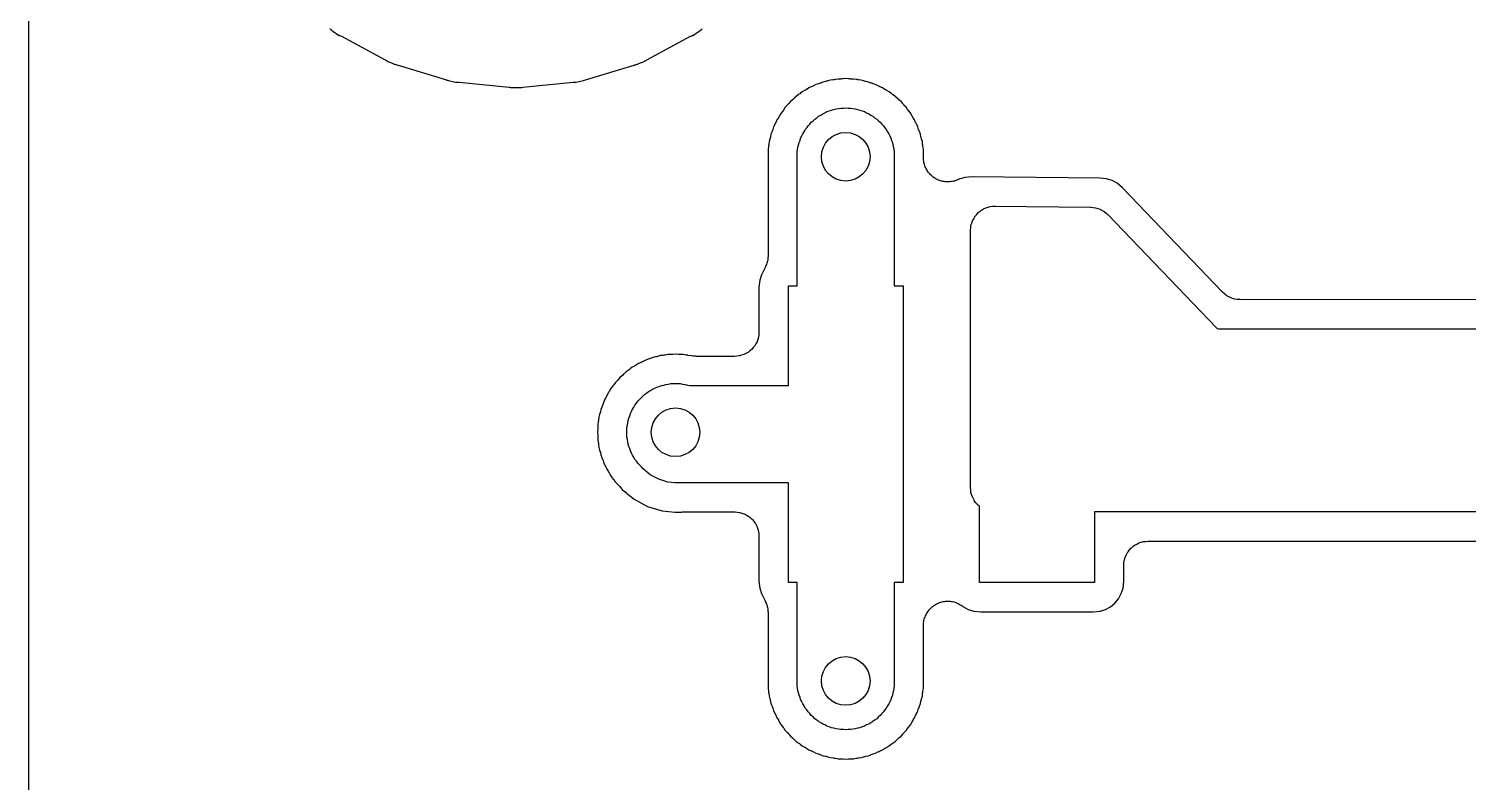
# Model space of a CAD drawing. Extents: x 98.9 to 141.5, y -118.8 to -76.2.
# Drawn here: x 98.89 to 106.42, y -84.09 to -80.15 of the extents above; entities that cross this region are included whole.
import ezdxf

# ---------------------------------------------------------------- set-up
doc = ezdxf.new("R2010")
doc.units = 0
doc.layers.add('BLACK', color=7, linetype='CONTINUOUS')

msp = doc.modelspace()

# ---------------------------------------------------------------- linework, layer by layer
at = {"layer": 'BLACK', "linetype": 'CONTINUOUS'}
for p, q in [((98.8931, -93.7704), (98.8931, -79.0857)), ((100.468, -80.1505), (100.469, -80.1516)), ((100.469, -80.1516), (100.473, -80.1555)), ((100.473, -80.1555), (100.477, -80.1589)), ((100.477, -80.1589), (100.48, -80.1615)), ((102.402, -80.1615), (102.405, -80.1589)), ((102.405, -80.1589), (102.406, -80.1576)), ((102.406, -80.1576), (102.41, -80.1543)), ((102.41, -80.1543), (102.414, -80.1505)), ((100.48, -80.1615), (100.483, -80.1636)), ((100.483, -80.1636), (100.483, -80.1636)), ((100.483, -80.1636), (100.513, -80.1836)), ((100.513, -80.1836), (100.516, -80.1851)), ((100.516, -80.1851), (100.518, -80.1858)), ((100.518, -80.1858), (100.523, -80.1884)), ((100.523, -80.1884), (100.528, -80.1904)), ((100.528, -80.1904), (100.757, -80.3129)), ((102.125, -80.3129), (102.354, -80.1904)), ((102.354, -80.1904), (102.356, -80.1896)), ((102.356, -80.1896), (102.361, -80.1876)), ((102.361, -80.1876), (102.366, -80.1851)), ((102.366, -80.1851), (102.369, -80.1836)), ((102.369, -80.1836), (102.388, -80.171)), ((102.388, -80.171), (102.402, -80.1615)), ((102.388, -80.171), (102.388, -80.171)), ((100.757, -80.3129), (100.759, -80.3138)), ((100.759, -80.3138), (100.763, -80.3169)), ((100.763, -80.3169), (100.768, -80.3194)), ((100.768, -80.3194), (100.771, -80.3214)), ((100.771, -80.3214), (100.774, -80.3229)), ((100.774, -80.3229), (100.776, -80.3236)), ((100.776, -80.3236), (100.776, -80.3236)), ((100.776, -80.3236), (100.79, -80.3293)), ((100.79, -80.3293), (100.79, -80.3293)), ((100.79, -80.3293), (100.79, -80.3294)), ((100.79, -80.3294), (100.804, -80.3352)), ((100.804, -80.3352), (100.804, -80.3352)), ((100.804, -80.3352), (100.808, -80.3367)), ((100.808, -80.3367), (100.811, -80.3374)), ((100.811, -80.3374), (100.813, -80.3378)), ((100.813, -80.3378), (100.818, -80.3394)), ((100.818, -80.3394), (100.824, -80.3405)), ((100.824, -80.3405), (101.073, -80.4161)), ((101.809, -80.4161), (102.058, -80.3405)), ((102.058, -80.3405), (102.06, -80.34)), ((102.06, -80.34), (102.065, -80.339)), ((102.065, -80.339), (102.07, -80.3374)), ((102.07, -80.3374), (102.074, -80.3367)), ((102.074, -80.3367), (102.078, -80.3352)), ((102.078, -80.3352), (102.079, -80.3346)), ((102.079, -80.3346), (102.092, -80.3292)), ((102.079, -80.3346), (102.079, -80.3346)), ((102.092, -80.3292), (102.107, -80.323)), ((102.092, -80.3292), (102.092, -80.3292)), ((102.092, -80.3292), (102.092, -80.3292)), ((102.107, -80.3229), (102.111, -80.3214)), ((102.107, -80.323), (102.107, -80.3229)), ((102.111, -80.3214), (102.114, -80.3194)), ((102.114, -80.3194), (102.115, -80.3184)), ((102.115, -80.3184), (102.12, -80.3159)), ((102.12, -80.3159), (102.125, -80.3129)), ((101.073, -80.4161), (101.074, -80.4167)), ((101.074, -80.4167), (101.079, -80.4188)), ((101.079, -80.4188), (101.084, -80.4203)), ((101.084, -80.4203), (101.088, -80.4218)), ((101.088, -80.4218), (101.109, -80.4259)), ((101.109, -80.4259), (101.109, -80.426)), ((101.109, -80.426), (101.127, -80.4296)), ((101.127, -80.4296), (101.131, -80.4296)), ((101.131, -80.4296), (101.132, -80.4296)), ((101.132, -80.4296), (101.138, -80.4302)), ((101.138, -80.4302), (101.143, -80.4302)), ((101.143, -80.4302), (101.405, -80.4561)), ((101.405, -80.4561), (101.407, -80.4563)), ((101.407, -80.4563), (101.412, -80.4574)), ((101.412, -80.4574), (101.417, -80.4579)), ((101.417, -80.4579), (101.421, -80.4586)), ((101.421, -80.4586), (101.441, -80.4586)), ((101.441, -80.4586), (101.441, -80.4586)), ((101.441, -80.4586), (101.441, -80.4586)), ((101.441, -80.4586), (101.461, -80.4586)), ((101.461, -80.4586), (101.465, -80.4579)), ((101.465, -80.4579), (101.466, -80.4575)), ((101.466, -80.4575), (101.472, -80.4571)), ((101.472, -80.4571), (101.477, -80.4561)), ((101.477, -80.4561), (101.739, -80.4302)), ((101.739, -80.4302), (101.741, -80.43)), ((101.741, -80.43), (101.746, -80.4301)), ((101.746, -80.4301), (101.751, -80.4296)), ((101.751, -80.4296), (101.755, -80.4296)), ((101.755, -80.4296), (101.771, -80.4264)), ((101.771, -80.4264), (101.794, -80.4218)), ((101.771, -80.4264), (101.771, -80.4264)), ((101.794, -80.4218), (101.798, -80.4203)), ((101.798, -80.4203), (101.799, -80.4197)), ((101.799, -80.4197), (101.804, -80.4182)), ((101.804, -80.4182), (101.809, -80.4161)), ((102.972, -80.4599), (102.961, -80.4675)), ((102.985, -80.4546), (102.972, -80.4599)), ((102.99, -80.452), (102.985, -80.4546)), ((102.995, -80.4501), (102.99, -80.452)), ((102.997, -80.4492), (102.995, -80.4501)), ((103.009, -80.4427), (102.997, -80.4492)), ((103.022, -80.4387), (103.009, -80.4427)), ((103.027, -80.4367), (103.022, -80.4387)), ((103.032, -80.4352), (103.027, -80.4367)), ((103.034, -80.4345), (103.032, -80.4352)), ((103.046, -80.4292), (103.034, -80.4345)), ((103.06, -80.4265), (103.046, -80.4292)), ((103.065, -80.425), (103.06, -80.4265)), ((103.07, -80.424), (103.065, -80.425)), ((103.072, -80.4235), (103.07, -80.424)), ((103.085, -80.4195), (103.072, -80.4235)), ((103.099, -80.4181), (103.085, -80.4195)), ((103.104, -80.4171), (103.099, -80.4181)), ((103.11, -80.4166), (103.104, -80.4171)), ((103.111, -80.4163), (103.11, -80.4166)), ((103.125, -80.4136), (103.111, -80.4163)), ((103.139, -80.4136), (103.125, -80.4136)), ((103.144, -80.4131), (103.139, -80.4136)), ((103.149, -80.4132), (103.144, -80.4131)), ((103.151, -80.413), (103.149, -80.4132)), ((103.165, -80.4116), (103.151, -80.413)), ((103.179, -80.413), (103.165, -80.4116)), ((103.184, -80.413), (103.179, -80.413)), ((103.189, -80.4136), (103.184, -80.413)), ((103.191, -80.4136), (103.189, -80.4136)), ((103.205, -80.4136), (103.191, -80.4136)), ((103.219, -80.4163), (103.205, -80.4136)), ((103.224, -80.4168), (103.219, -80.4163)), ((103.229, -80.4179), (103.224, -80.4168)), ((103.231, -80.4181), (103.229, -80.4179)), ((103.245, -80.4195), (103.231, -80.4181)), ((103.258, -80.4235), (103.245, -80.4195)), ((103.263, -80.4245), (103.258, -80.4235)), ((103.268, -80.4262), (103.263, -80.4245)), ((103.27, -80.4265), (103.268, -80.4262)), ((103.284, -80.4292), (103.27, -80.4265)), ((103.296, -80.4345), (103.284, -80.4292)), ((103.301, -80.4361), (103.296, -80.4345)), ((103.306, -80.4382), (103.301, -80.4361)), ((103.308, -80.4387), (103.306, -80.4382)), ((103.321, -80.4427), (103.308, -80.4387)), ((103.333, -80.4492), (103.321, -80.4427)), ((103.338, -80.4513), (103.333, -80.4492)), ((103.343, -80.4539), (103.338, -80.4513)), ((103.345, -80.4546), (103.343, -80.4539)), ((103.358, -80.4599), (103.345, -80.4546)), ((103.369, -80.4675), (103.358, -80.4599)), ((102.876, -80.5312), (102.867, -80.5419)), ((102.887, -80.5225), (102.876, -80.5312)), ((102.891, -80.5187), (102.887, -80.5225)), ((102.895, -80.5154), (102.891, -80.5187)), ((102.896, -80.5141), (102.895, -80.5154)), ((102.906, -80.5043), (102.896, -80.5141)), ((102.917, -80.4966), (102.906, -80.5043)), ((102.922, -80.4932), (102.917, -80.4966)), ((102.926, -80.4903), (102.922, -80.4932)), ((102.927, -80.4892), (102.926, -80.4903)), ((102.938, -80.4805), (102.927, -80.4892)), ((102.95, -80.4739), (102.938, -80.4805)), ((102.955, -80.471), (102.95, -80.4739)), ((102.96, -80.4685), (102.955, -80.471)), ((102.961, -80.4675), (102.96, -80.4685)), ((103.374, -80.4701), (103.369, -80.4675)), ((103.378, -80.4731), (103.374, -80.4701)), ((103.38, -80.4739), (103.378, -80.4731)), ((103.392, -80.4805), (103.38, -80.4739)), ((103.403, -80.4892), (103.392, -80.4805)), ((103.407, -80.4922), (103.403, -80.4892)), ((103.411, -80.4956), (103.407, -80.4922)), ((103.413, -80.4966), (103.411, -80.4956)), ((103.424, -80.5043), (103.413, -80.4966)), ((103.434, -80.5141), (103.424, -80.5043)), ((103.438, -80.5175), (103.434, -80.5141)), ((103.442, -80.5213), (103.438, -80.5175)), ((103.443, -80.5225), (103.442, -80.5213)), ((103.454, -80.5312), (103.443, -80.5225)), ((103.463, -80.5419), (103.454, -80.5312)), ((102.815, -80.6113), (102.813, -80.616)), ((102.818, -80.6069), (102.815, -80.6113)), ((102.819, -80.6053), (102.818, -80.6069)), ((102.825, -80.5931), (102.819, -80.6053)), ((102.834, -80.5825), (102.825, -80.5931)), ((102.837, -80.578), (102.834, -80.5825)), ((102.841, -80.5739), (102.837, -80.578)), ((102.842, -80.5724), (102.841, -80.5739)), ((102.849, -80.5609), (102.842, -80.5724)), ((102.859, -80.5511), (102.849, -80.5609)), ((102.863, -80.547), (102.859, -80.5511)), ((102.866, -80.5433), (102.863, -80.547)), ((102.867, -80.5419), (102.866, -80.5433)), ((103.014, -80.6157), (103.023, -80.6078)), ((103.023, -80.6078), (103.034, -80.6019)), ((103.034, -80.6019), (103.045, -80.5949)), ((103.045, -80.5949), (103.056, -80.5901)), ((103.056, -80.5901), (103.067, -80.5842)), ((103.067, -80.5842), (103.079, -80.5806)), ((103.079, -80.5806), (103.091, -80.5758)), ((103.091, -80.5758), (103.103, -80.5733)), ((103.103, -80.5733), (103.115, -80.5697)), ((103.115, -80.5697), (103.128, -80.5684)), ((103.128, -80.5684), (103.14, -80.566)), ((103.14, -80.566), (103.153, -80.566)), ((103.153, -80.566), (103.165, -80.5648)), ((103.165, -80.5648), (103.177, -80.566)), ((103.177, -80.566), (103.19, -80.566)), ((103.19, -80.566), (103.202, -80.5684)), ((103.202, -80.5684), (103.215, -80.5697)), ((103.215, -80.5697), (103.227, -80.5733)), ((103.227, -80.5733), (103.239, -80.5758)), ((103.239, -80.5758), (103.251, -80.5806)), ((103.251, -80.5806), (103.263, -80.5842)), ((103.263, -80.5842), (103.274, -80.5901)), ((103.274, -80.5901), (103.285, -80.5949)), ((103.285, -80.5949), (103.296, -80.6019)), ((103.296, -80.6019), (103.307, -80.6078)), ((103.307, -80.6078), (103.316, -80.6157)), ((103.466, -80.5457), (103.463, -80.5419)), ((103.47, -80.5499), (103.466, -80.5457)), ((103.471, -80.5512), (103.47, -80.5499)), ((103.481, -80.5609), (103.471, -80.5512)), ((103.488, -80.5724), (103.481, -80.5609)), ((103.492, -80.5766), (103.488, -80.5724)), ((103.495, -80.5811), (103.492, -80.5766)), ((103.496, -80.5824), (103.495, -80.5811)), ((103.505, -80.5931), (103.496, -80.5824)), ((103.511, -80.6053), (103.505, -80.5931)), ((103.514, -80.6098), (103.511, -80.6053)), ((103.516, -80.6145), (103.514, -80.6098)), ((102.781, -80.6835), (102.78, -80.6887)), ((102.783, -80.6786), (102.781, -80.6835)), ((102.784, -80.6769), (102.783, -80.6786)), ((102.788, -80.6637), (102.784, -80.6769)), ((102.794, -80.6516), (102.788, -80.6637)), ((102.796, -80.6466), (102.794, -80.6516)), ((102.799, -80.6419), (102.796, -80.6466)), ((102.8, -80.6403), (102.799, -80.6419)), ((102.805, -80.6275), (102.8, -80.6403)), ((102.813, -80.616), (102.805, -80.6275)), ((102.947, -80.6892), (102.953, -80.6782)), ((102.953, -80.6782), (102.961, -80.6685)), ((102.961, -80.6685), (102.968, -80.6581)), ((102.968, -80.6581), (102.977, -80.6492)), ((102.977, -80.6492), (102.985, -80.6395)), ((102.985, -80.6395), (102.994, -80.6316)), ((102.994, -80.6316), (103.003, -80.6227)), ((103.003, -80.6227), (103.014, -80.6157)), ((103.316, -80.6157), (103.327, -80.6227)), ((103.327, -80.6227), (103.336, -80.6316)), ((103.336, -80.6316), (103.345, -80.6395)), ((103.345, -80.6395), (103.353, -80.6492)), ((103.353, -80.6492), (103.362, -80.6581)), ((103.362, -80.6581), (103.369, -80.6685)), ((103.369, -80.6685), (103.377, -80.6782)), ((103.377, -80.6782), (103.383, -80.6892)), ((103.517, -80.616), (103.516, -80.6145)), ((103.525, -80.6275), (103.517, -80.616)), ((103.53, -80.6403), (103.525, -80.6275)), ((103.533, -80.645), (103.53, -80.6403)), ((103.535, -80.65), (103.533, -80.645)), ((103.536, -80.6515), (103.535, -80.65)), ((103.542, -80.6637), (103.536, -80.6515)), ((103.546, -80.6769), (103.542, -80.6637)), ((103.548, -80.6819), (103.546, -80.6769)), ((103.55, -80.687), (103.548, -80.6819)), ((103.55, -80.6887), (103.55, -80.687)), ((102.762, -80.7611), (102.761, -80.7664)), ((102.763, -80.7558), (102.762, -80.7611)), ((102.764, -80.7403), (102.763, -80.7541)), ((102.763, -80.7541), (102.763, -80.7558)), ((102.768, -80.7271), (102.764, -80.7403)), ((102.77, -80.7219), (102.768, -80.7271)), ((102.771, -80.7168), (102.77, -80.7219)), ((102.772, -80.715), (102.771, -80.7168)), ((102.774, -80.7015), (102.772, -80.715)), ((102.78, -80.6887), (102.774, -80.7015)), ((102.915, -80.7702), (102.918, -80.7582)), ((102.918, -80.7582), (102.921, -80.7459)), ((102.921, -80.7459), (102.926, -80.7343)), ((102.926, -80.7343), (102.929, -80.7223)), ((102.929, -80.7223), (102.935, -80.7113)), ((102.935, -80.7113), (102.94, -80.6997)), ((102.94, -80.6997), (102.947, -80.6892)), ((103.383, -80.6892), (103.39, -80.6997)), ((103.39, -80.6997), (103.395, -80.7113)), ((103.395, -80.7113), (103.401, -80.7223)), ((103.401, -80.7223), (103.404, -80.7343)), ((103.404, -80.7343), (103.409, -80.7459)), ((103.409, -80.7459), (103.412, -80.7582)), ((103.412, -80.7582), (103.415, -80.7702)), ((103.556, -80.7015), (103.55, -80.6887)), ((103.558, -80.715), (103.556, -80.7015)), ((103.56, -80.7201), (103.558, -80.715)), ((103.561, -80.7254), (103.56, -80.7201)), ((103.562, -80.7271), (103.561, -80.7254)), ((103.566, -80.7403), (103.562, -80.7271)), ((103.567, -80.7541), (103.566, -80.7403)), ((103.568, -80.7593), (103.567, -80.7541)), ((103.568, -80.7647), (103.568, -80.7593)), ((102.761, -80.7664), (102.759, -80.78)), ((102.759, -80.78), (102.759, -80.8725)), ((102.911, -80.795), (102.913, -80.7827)), ((102.911, -80.845), (102.911, -80.795)), ((102.913, -80.7827), (102.915, -80.7702)), ((103.415, -80.7702), (103.417, -80.7827)), ((103.417, -80.7827), (103.419, -80.795)), ((103.419, -80.795), (103.419, -81.495)), ((103.569, -80.7664), (103.568, -80.7647)), ((103.571, -80.78), (103.569, -80.7664)), ((103.571, -80.8247), (103.571, -80.78)), ((103.572, -80.8306), (103.571, -80.8247)), ((103.572, -80.8365), (103.572, -80.8306)), ((103.573, -80.8429), (103.572, -80.8365)), ((102.759, -80.8725), (102.759, -80.8725)), ((102.759, -80.8725), (102.759, -81.339)), ((102.911, -81.495), (102.911, -80.845)), ((102.911, -80.845), (102.911, -80.845)), ((103.574, -80.8494), (103.573, -80.8429)), ((103.576, -80.855), (103.574, -80.8494)), ((103.577, -80.8608), (103.576, -80.855)), ((103.579, -80.8669), (103.577, -80.8608)), ((103.581, -80.8731), (103.579, -80.8669)), ((103.584, -80.8783), (103.581, -80.8731)), ((103.586, -80.8838), (103.584, -80.8783)), ((103.59, -80.8893), (103.586, -80.8838)), ((103.593, -80.895), (103.59, -80.8893)), ((103.596, -80.8996), (103.593, -80.895)), ((103.6, -80.9045), (103.596, -80.8996)), ((103.604, -80.9092), (103.6, -80.9045)), ((103.608, -80.9142), (103.604, -80.9092)), ((103.613, -80.918), (103.608, -80.9142)), ((103.617, -80.9222), (103.613, -80.918)), ((103.622, -80.9259), (103.617, -80.9222)), ((103.627, -80.93), (103.622, -80.9259)), ((103.633, -80.9328), (103.627, -80.93)), ((103.637, -80.9361), (103.633, -80.9328)), ((103.643, -80.9387), (103.637, -80.9361)), ((103.649, -80.9418), (103.643, -80.9387)), ((103.655, -80.9435), (103.649, -80.9418)), ((103.66, -80.9459), (103.655, -80.9435)), ((103.667, -80.9472), (103.66, -80.9459)), ((103.673, -80.9491), (103.667, -80.9472)), ((103.679, -80.9497), (103.673, -80.9491)), ((103.685, -80.951), (103.679, -80.9497)), ((103.691, -80.951), (103.685, -80.951)), ((103.698, -80.9517), (103.691, -80.951)), ((103.703, -80.9512), (103.698, -80.9517)), ((103.709, -80.9513), (103.703, -80.9512)), ((103.716, -80.9501), (103.709, -80.9513)), ((103.722, -80.9495), (103.716, -80.9501)), ((103.728, -80.9478), (103.722, -80.9495)), ((103.734, -80.9467), (103.728, -80.9478)), ((103.74, -80.9443), (103.734, -80.9467)), ((103.746, -80.9425), (103.74, -80.9443)), ((103.751, -80.9397), (103.746, -80.9425)), ((103.757, -80.9376), (103.751, -80.9397)), ((103.758, -80.9367), (103.757, -80.9376)), ((103.759, -80.9362), (103.758, -80.9367)), ((103.787, -80.9276), (103.759, -80.9362)), ((103.826, -80.9241), (103.787, -80.9276)), ((104.494, -80.9316), (103.826, -80.9241)), ((104.529, -80.9355), (104.494, -80.9316)), ((104.558, -80.9444), (104.529, -80.9355)), ((104.584, -80.9586), (104.558, -80.9444)), ((104.613, -80.9832), (104.584, -80.9586)), ((105.135, -81.5276), (104.613, -80.9832)), ((103.834, -81.1436), (103.84, -81.1331)), ((103.84, -81.1326), (103.848, -81.1233)), ((103.84, -81.1329), (103.84, -81.1326)), ((103.84, -81.1331), (103.84, -81.1329)), ((103.848, -81.1233), (103.856, -81.1141)), ((103.856, -81.1137), (103.865, -81.1061)), ((103.856, -81.1139), (103.856, -81.1137)), ((103.856, -81.1141), (103.856, -81.1139)), ((103.865, -81.1061), (103.875, -81.0986)), ((103.875, -81.0983), (103.886, -81.0927)), ((103.875, -81.0984), (103.875, -81.0983)), ((103.875, -81.0986), (103.875, -81.0984)), ((103.886, -81.0927), (103.897, -81.0871)), ((103.897, -81.0869), (103.909, -81.0835)), ((103.897, -81.087), (103.897, -81.0869)), ((103.897, -81.0871), (103.897, -81.087)), ((103.909, -81.0835), (103.921, -81.0801)), ((103.921, -81.08), (103.933, -81.0789)), ((103.921, -81.0801), (103.921, -81.08)), ((103.921, -81.0801), (103.921, -81.0801)), ((103.933, -81.0789), (103.945, -81.0778)), ((103.945, -81.0778), (103.946, -81.0779)), ((103.946, -81.0779), (103.946, -81.0778)), ((103.946, -81.0778), (104.445, -81.0834)), ((104.445, -81.0834), (104.446, -81.0835)), ((104.446, -81.0835), (104.446, -81.0835)), ((104.446, -81.0835), (104.446, -81.0835)), ((104.446, -81.0835), (104.447, -81.0835)), ((104.447, -81.0835), (104.459, -81.085)), ((104.459, -81.085), (104.471, -81.0865)), ((104.471, -81.0865), (104.471, -81.0865)), ((104.471, -81.0865), (104.471, -81.0865)), ((104.471, -81.0865), (104.483, -81.0904)), ((104.483, -81.0904), (104.495, -81.0942)), ((104.495, -81.0942), (104.495, -81.0942)), ((104.495, -81.0942), (104.495, -81.0943)), ((104.495, -81.0943), (104.506, -81.1004)), ((104.506, -81.1004), (104.516, -81.1063)), ((104.516, -81.1063), (104.516, -81.1064)), ((104.516, -81.1064), (104.516, -81.1064)), ((104.516, -81.1064), (104.526, -81.1145)), ((104.526, -81.1145), (104.535, -81.1225)), ((104.535, -81.1225), (104.535, -81.1226)), ((104.535, -81.1226), (104.535, -81.1226)), ((104.535, -81.1226), (105.103, -81.7145)), ((103.817, -81.2025), (103.819, -81.1906)), ((103.817, -81.2028), (103.817, -81.2025)), ((103.817, -81.2031), (103.817, -81.2028)), ((103.817, -81.2048), (103.817, -81.2031)), ((103.817, -82.5496), (103.817, -81.2048)), ((103.819, -81.1906), (103.82, -81.1784)), ((103.82, -81.1779), (103.824, -81.1664)), ((103.82, -81.1782), (103.82, -81.1779)), ((103.82, -81.1784), (103.82, -81.1782)), ((103.824, -81.1664), (103.828, -81.1548)), ((103.828, -81.1543), (103.834, -81.1436)), ((103.828, -81.1546), (103.828, -81.1543)), ((103.828, -81.1548), (103.828, -81.1546)), ((102.756, -81.3654), (102.754, -81.3707)), ((102.757, -81.3586), (102.756, -81.3654)), ((102.758, -81.3519), (102.757, -81.3586)), ((102.759, -81.3408), (102.758, -81.3463)), ((102.758, -81.3463), (102.758, -81.3519)), ((102.759, -81.339), (102.759, -81.3408)), ((102.724, -81.4364), (102.715, -81.4651)), ((102.743, -81.3991), (102.724, -81.4364)), ((102.744, -81.3989), (102.743, -81.399)), ((102.743, -81.399), (102.743, -81.3991)), ((102.745, -81.3961), (102.744, -81.3989)), ((102.744, -81.3989), (102.744, -81.3989)), ((102.746, -81.3939), (102.745, -81.3961)), ((102.748, -81.389), (102.746, -81.3939)), ((102.75, -81.3825), (102.748, -81.389)), ((102.753, -81.3762), (102.75, -81.3825)), ((102.754, -81.3707), (102.753, -81.3762)), ((102.715, -81.4651), (102.711, -81.5012)), ((102.711, -81.5012), (102.711, -81.7366)), ((102.865, -82.016), (102.865, -81.495)), ((102.865, -81.495), (102.911, -81.495)), ((103.419, -81.495), (103.465, -81.495)), ((103.465, -81.495), (103.465, -83.045)), ((105.136, -81.528), (105.135, -81.5276)), ((105.136, -81.5285), (105.136, -81.528)), ((105.145, -81.5361), (105.136, -81.5285)), ((105.154, -81.5437), (105.145, -81.5361)), ((105.155, -81.544), (105.154, -81.5437)), ((105.155, -81.5444), (105.155, -81.544)), ((105.165, -81.5501), (105.155, -81.5444)), ((105.176, -81.5559), (105.165, -81.5501)), ((105.176, -81.5561), (105.176, -81.5559)), ((105.177, -81.5564), (105.176, -81.5561)), ((105.188, -81.56), (105.177, -81.5564)), ((105.199, -81.5636), (105.188, -81.56)), ((105.2, -81.5637), (105.199, -81.5636)), ((105.2, -81.5639), (105.2, -81.5637)), ((105.212, -81.5652), (105.2, -81.5639)), ((105.224, -81.5666), (105.212, -81.5652)), ((105.225, -81.5666), (105.224, -81.5666)), ((105.224, -81.5666), (105.224, -81.5666)), ((105.227, -81.5667), (105.225, -81.5666)), ((109.118, -81.5679), (105.227, -81.5667)), ((102.711, -81.7384), (102.71, -81.7503)), ((102.711, -81.7366), (102.711, -81.7375)), ((102.711, -81.7375), (102.711, -81.7375)), ((102.711, -81.7375), (102.711, -81.7375)), ((102.711, -81.7375), (102.711, -81.7384)), ((105.103, -81.7145), (105.108, -81.7183)), ((105.108, -81.7183), (105.115, -81.719)), ((105.115, -81.719), (111.869, -81.7212)), ((102.681, -81.8174), (102.674, -81.8267)), ((102.689, -81.8084), (102.681, -81.8174)), ((102.69, -81.8076), (102.689, -81.808)), ((102.689, -81.808), (102.689, -81.8084)), ((102.695, -81.7971), (102.69, -81.8076)), ((102.701, -81.7866), (102.695, -81.7971)), ((102.705, -81.7744), (102.701, -81.7858)), ((102.701, -81.7858), (102.701, -81.7862)), ((102.701, -81.7862), (102.701, -81.7866)), ((102.708, -81.763), (102.705, -81.7744)), ((102.709, -81.7626), (102.708, -81.763)), ((102.71, -81.7503), (102.709, -81.7621)), ((102.709, -81.7621), (102.709, -81.7626)), ((102.1, -81.892), (102.095, -81.8946)), ((102.105, -81.8901), (102.1, -81.892)), ((102.107, -81.8892), (102.105, -81.8901)), ((102.119, -81.8827), (102.107, -81.8892)), ((102.132, -81.8787), (102.119, -81.8827)), ((102.137, -81.8767), (102.132, -81.8787)), ((102.142, -81.8752), (102.137, -81.8767)), ((102.144, -81.8745), (102.142, -81.8752)), ((102.156, -81.8692), (102.144, -81.8745)), ((102.17, -81.8665), (102.156, -81.8692)), ((102.175, -81.865), (102.17, -81.8665)), ((102.18, -81.864), (102.175, -81.865)), ((102.182, -81.8635), (102.18, -81.864)), ((102.195, -81.8595), (102.182, -81.8635)), ((102.209, -81.8581), (102.195, -81.8595)), ((102.214, -81.8571), (102.209, -81.8581)), ((102.22, -81.8566), (102.214, -81.8571)), ((102.221, -81.8563), (102.22, -81.8566)), ((102.235, -81.8536), (102.221, -81.8563)), ((102.249, -81.8536), (102.235, -81.8536)), ((102.254, -81.8531), (102.249, -81.8536)), ((102.259, -81.8531), (102.254, -81.8531)), ((102.261, -81.853), (102.259, -81.8531)), ((102.275, -81.8516), (102.261, -81.853)), ((102.289, -81.853), (102.275, -81.8516)), ((102.294, -81.853), (102.289, -81.853)), ((102.299, -81.8536), (102.294, -81.853)), ((102.301, -81.8536), (102.299, -81.8536)), ((102.315, -81.8536), (102.301, -81.8536)), ((102.329, -81.8563), (102.315, -81.8536)), ((102.334, -81.8568), (102.329, -81.8563)), ((102.339, -81.8579), (102.334, -81.8568)), ((102.341, -81.8581), (102.339, -81.8579)), ((102.357, -81.8597), (102.341, -81.8581)), ((102.361, -81.8608), (102.357, -81.8597)), ((102.368, -81.8616), (102.361, -81.8608)), ((102.375, -81.863), (102.368, -81.8616)), ((102.38, -81.863), (102.375, -81.863)), ((102.385, -81.8636), (102.38, -81.863)), ((102.387, -81.8636), (102.385, -81.8636)), ((102.584, -81.8636), (102.387, -81.8636)), ((102.596, -81.8624), (102.584, -81.8636)), ((102.608, -81.8614), (102.596, -81.8624)), ((102.609, -81.8612), (102.608, -81.8612)), ((102.608, -81.8612), (102.608, -81.8614)), ((102.62, -81.8577), (102.609, -81.8612)), ((102.632, -81.8544), (102.62, -81.8577)), ((102.633, -81.854), (102.632, -81.8541)), ((102.632, -81.8541), (102.632, -81.8544)), ((102.643, -81.8484), (102.633, -81.854)), ((102.654, -81.8429), (102.643, -81.8484)), ((102.655, -81.8424), (102.654, -81.8426)), ((102.654, -81.8426), (102.654, -81.8429)), ((102.664, -81.8348), (102.655, -81.8424)), ((102.673, -81.8273), (102.664, -81.8348)), ((102.674, -81.8267), (102.673, -81.827)), ((102.673, -81.827), (102.673, -81.8273)), ((101.997, -81.9625), (101.986, -81.9712)), ((102.001, -81.9587), (101.997, -81.9625)), ((102.005, -81.9554), (102.001, -81.9587)), ((102.006, -81.9541), (102.005, -81.9554)), ((102.016, -81.9443), (102.006, -81.9541)), ((102.027, -81.9366), (102.016, -81.9443)), ((102.032, -81.9332), (102.027, -81.9366)), ((102.036, -81.9303), (102.032, -81.9332)), ((102.037, -81.9292), (102.036, -81.9303)), ((102.048, -81.9205), (102.037, -81.9292)), ((102.06, -81.9139), (102.048, -81.9205)), ((102.065, -81.911), (102.06, -81.9139)), ((102.07, -81.9085), (102.065, -81.911)), ((102.071, -81.9075), (102.07, -81.9085)), ((102.082, -81.8999), (102.071, -81.9075)), ((102.095, -81.8946), (102.082, -81.8999)), ((101.935, -82.0331), (101.929, -82.0453)), ((101.944, -82.0225), (101.935, -82.0331)), ((101.947, -82.018), (101.944, -82.0225)), ((101.951, -82.0139), (101.947, -82.018)), ((101.952, -82.0124), (101.951, -82.0139)), ((101.959, -82.0009), (101.952, -82.0124)), ((101.969, -81.9911), (101.959, -82.0009)), ((101.973, -81.987), (101.969, -81.9911)), ((101.976, -81.9833), (101.973, -81.987)), ((101.977, -81.9819), (101.976, -81.9833)), ((101.986, -81.9712), (101.977, -81.9819)), ((102.133, -82.0478), (102.144, -82.0419)), ((102.144, -82.0419), (102.155, -82.0349)), ((102.155, -82.0349), (102.166, -82.0301)), ((102.166, -82.0301), (102.177, -82.0242)), ((102.177, -82.0242), (102.189, -82.0206)), ((102.189, -82.0206), (102.201, -82.0158)), ((102.201, -82.0158), (102.213, -82.0133)), ((102.213, -82.0133), (102.225, -82.0097)), ((102.225, -82.0097), (102.238, -82.0084)), ((102.238, -82.0084), (102.25, -82.006)), ((102.25, -82.006), (102.263, -82.006)), ((102.263, -82.006), (102.275, -82.0048)), ((102.275, -82.0048), (102.287, -82.006)), ((102.287, -82.006), (102.3, -82.006)), ((102.3, -82.006), (102.312, -82.0084)), ((102.312, -82.0084), (102.325, -82.0097)), ((102.325, -82.0097), (102.337, -82.0133)), ((102.337, -82.0133), (102.349, -82.0158)), ((102.349, -82.0158), (102.35, -82.016)), ((102.35, -82.016), (102.865, -82.016)), ((101.894, -82.1169), (101.893, -82.1186)), ((101.898, -82.1037), (101.894, -82.1169)), ((101.904, -82.0915), (101.898, -82.1037)), ((101.906, -82.0866), (101.904, -82.0915)), ((101.909, -82.0819), (101.906, -82.0866)), ((101.91, -82.0803), (101.909, -82.0819)), ((101.915, -82.0675), (101.91, -82.0803)), ((101.923, -82.056), (101.915, -82.0675)), ((101.925, -82.0513), (101.923, -82.056)), ((101.928, -82.0469), (101.925, -82.0513)), ((101.929, -82.0453), (101.928, -82.0469)), ((102.057, -82.1292), (102.063, -82.1182)), ((102.063, -82.1182), (102.071, -82.1085)), ((102.071, -82.1085), (102.078, -82.0981)), ((102.078, -82.0981), (102.087, -82.0892)), ((102.087, -82.0892), (102.095, -82.0795)), ((102.095, -82.0795), (102.104, -82.0716)), ((102.104, -82.0716), (102.113, -82.0627)), ((102.113, -82.0627), (102.124, -82.0557)), ((102.124, -82.0557), (102.133, -82.0478)), ((101.874, -82.1803), (101.873, -82.1941)), ((101.878, -82.1671), (101.874, -82.1803)), ((101.88, -82.1619), (101.878, -82.1671)), ((101.881, -82.1568), (101.88, -82.1619)), ((101.882, -82.155), (101.881, -82.1568)), ((101.884, -82.1415), (101.882, -82.155)), ((101.89, -82.1287), (101.884, -82.1415)), ((101.891, -82.1236), (101.89, -82.1287)), ((101.893, -82.1186), (101.891, -82.1236)), ((102.028, -82.1982), (102.031, -82.1859)), ((102.031, -82.1859), (102.036, -82.1743)), ((102.036, -82.1743), (102.039, -82.1623)), ((102.039, -82.1623), (102.045, -82.1513)), ((102.045, -82.1513), (102.05, -82.1397)), ((102.05, -82.1397), (102.057, -82.1292)), ((101.868, -82.2463), (101.867, -82.26)), ((101.867, -82.26), (101.868, -82.2737)), ((101.869, -82.2356), (101.868, -82.2409)), ((101.868, -82.2409), (101.868, -82.2463)), ((101.871, -82.2064), (101.869, -82.22)), ((101.869, -82.22), (101.869, -82.2338)), ((101.869, -82.2338), (101.869, -82.2356)), ((101.872, -82.2011), (101.871, -82.2064)), ((101.873, -82.1958), (101.872, -82.2011)), ((101.873, -82.1941), (101.873, -82.1958)), ((102.02, -82.26), (102.021, -82.2475)), ((102.021, -82.2725), (102.02, -82.26)), ((102.021, -82.235), (102.023, -82.2227)), ((102.021, -82.2475), (102.021, -82.235)), ((102.023, -82.2227), (102.025, -82.2102)), ((102.025, -82.2102), (102.028, -82.1982)), ((101.868, -82.2737), (101.868, -82.2755)), ((101.868, -82.2755), (101.868, -82.2809)), ((101.868, -82.2809), (101.869, -82.2862)), ((101.869, -82.2862), (101.869, -82.3)), ((101.869, -82.3), (101.871, -82.3136)), ((101.871, -82.3136), (101.872, -82.3153)), ((101.872, -82.3153), (101.872, -82.3207)), ((101.872, -82.3207), (101.873, -82.3259)), ((101.873, -82.3259), (101.874, -82.3397)), ((101.874, -82.3397), (101.878, -82.3529)), ((102.021, -82.285), (102.021, -82.2725)), ((102.023, -82.2973), (102.021, -82.285)), ((102.025, -82.3098), (102.023, -82.2973)), ((102.028, -82.3218), (102.025, -82.3098)), ((102.031, -82.3341), (102.028, -82.3218)), ((102.036, -82.3457), (102.031, -82.3341)), ((101.878, -82.3529), (101.879, -82.3546)), ((101.879, -82.3546), (101.88, -82.3599)), ((101.88, -82.3599), (101.882, -82.365)), ((101.882, -82.365), (101.884, -82.3785)), ((101.884, -82.3785), (101.89, -82.3913)), ((101.89, -82.3913), (101.89, -82.393)), ((101.89, -82.393), (101.892, -82.3981)), ((101.892, -82.3981), (101.894, -82.4031)), ((101.894, -82.4031), (101.898, -82.4163)), ((101.898, -82.4163), (101.904, -82.4284)), ((102.039, -82.3577), (102.036, -82.3457)), ((102.045, -82.3687), (102.039, -82.3577)), ((102.05, -82.3803), (102.045, -82.3687)), ((102.057, -82.3908), (102.05, -82.3803)), ((102.063, -82.4018), (102.057, -82.3908)), ((102.071, -82.4115), (102.063, -82.4018)), ((102.078, -82.4219), (102.071, -82.4115)), ((101.904, -82.4284), (101.905, -82.43)), ((101.905, -82.43), (101.907, -82.435)), ((101.907, -82.435), (101.91, -82.4397)), ((101.91, -82.4397), (101.915, -82.4525)), ((101.915, -82.4525), (101.923, -82.464)), ((101.923, -82.464), (101.924, -82.4655)), ((101.924, -82.4655), (101.926, -82.4702)), ((101.926, -82.4702), (101.929, -82.4747)), ((101.929, -82.4747), (101.935, -82.4869)), ((101.935, -82.4869), (101.944, -82.4975)), ((102.097, -82.4408), (102.078, -82.4219)), ((102.105, -82.4505), (102.097, -82.4408)), ((102.143, -82.4822), (102.105, -82.4505)), ((102.187, -82.5058), (102.143, -82.4822)), ((101.944, -82.4975), (101.945, -82.4989)), ((101.945, -82.4989), (101.948, -82.5034)), ((101.948, -82.5034), (101.952, -82.5076)), ((101.952, -82.5076), (101.959, -82.5191)), ((101.959, -82.5191), (101.979, -82.5388)), ((101.979, -82.5388), (101.98, -82.5401)), ((101.98, -82.5401), (101.984, -82.5443)), ((101.984, -82.5443), (101.987, -82.5481)), ((101.987, -82.5481), (101.996, -82.5588)), ((101.996, -82.5588), (102.007, -82.5675)), ((102.007, -82.5675), (102.008, -82.5687)), ((102.008, -82.5687), (102.012, -82.5725)), ((102.235, -82.5203), (102.187, -82.5058)), ((102.273, -82.524), (102.235, -82.5203)), ((102.285, -82.5252), (102.273, -82.524)), ((102.273, -82.524), (102.273, -82.524)), ((102.297, -82.524), (102.285, -82.5252)), ((102.865, -82.524), (102.297, -82.524)), ((102.865, -83.045), (102.865, -82.524)), ((103.819, -82.5615), (103.817, -82.5496)), ((103.82, -82.5734), (103.819, -82.5615)), ((102.012, -82.5725), (102.016, -82.5755)), ((102.016, -82.5755), (102.017, -82.5765)), ((102.017, -82.5765), (102.021, -82.58)), ((102.021, -82.58), (102.026, -82.5829)), ((102.026, -82.5829), (102.058, -82.6095)), ((102.058, -82.6095), (102.129, -82.6473)), ((103.82, -82.5738), (103.82, -82.5734)), ((103.82, -82.5743), (103.82, -82.5738)), ((103.823, -82.5857), (103.82, -82.5743)), ((103.827, -82.5972), (103.823, -82.5857)), ((103.827, -82.5976), (103.827, -82.5972)), ((103.827, -82.598), (103.827, -82.5976)), ((103.833, -82.6085), (103.827, -82.598)), ((103.838, -82.6191), (103.833, -82.6085)), ((103.838, -82.6195), (103.838, -82.6191)), ((103.839, -82.6199), (103.838, -82.6195)), ((103.846, -82.6291), (103.839, -82.6199)), ((103.854, -82.6385), (103.846, -82.6291)), ((103.854, -82.6387), (103.854, -82.6385)), ((103.854, -82.6391), (103.854, -82.6387)), ((103.864, -82.6467), (103.854, -82.6391)), ((102.129, -82.6473), (102.205, -82.6705)), ((102.205, -82.6705), (102.271, -82.677)), ((102.271, -82.677), (102.271, -82.677)), ((102.271, -82.677), (102.285, -82.6784)), ((102.285, -82.6784), (102.299, -82.677)), ((102.299, -82.677), (102.301, -82.6769)), ((102.301, -82.6769), (102.306, -82.6769)), ((102.306, -82.6769), (102.311, -82.6764)), ((102.311, -82.6764), (102.584, -82.6764)), ((102.584, -82.6764), (102.585, -82.6764)), ((102.585, -82.6764), (102.585, -82.6764)), ((102.585, -82.6764), (102.585, -82.6764)), ((102.585, -82.6764), (102.586, -82.6764)), ((102.586, -82.6764), (102.598, -82.6777)), ((102.598, -82.6777), (102.61, -82.679)), ((102.61, -82.679), (102.61, -82.6791)), ((102.61, -82.6791), (102.611, -82.6792)), ((102.611, -82.6792), (102.622, -82.6828)), ((102.622, -82.6828), (102.633, -82.6863)), ((102.633, -82.6863), (102.634, -82.6865)), ((102.634, -82.6865), (102.634, -82.6867)), ((102.634, -82.6867), (102.645, -82.6924)), ((102.645, -82.6924), (102.655, -82.6981)), ((102.655, -82.6981), (102.656, -82.6984)), ((102.656, -82.6984), (102.656, -82.6986)), ((102.656, -82.6986), (102.665, -82.7063)), ((102.665, -82.7063), (102.674, -82.7139)), ((102.674, -82.7139), (102.675, -82.7143)), ((102.675, -82.7143), (102.675, -82.7145)), ((102.675, -82.7145), (102.682, -82.7238)), ((103.865, -82.648), (103.864, -82.6467)), ((103.865, -83.045), (103.865, -82.648)), ((118.135, -82.6766), (104.465, -82.6766)), ((104.465, -82.6766), (104.465, -83.045)), ((102.682, -82.7238), (102.69, -82.7331)), ((102.69, -82.7331), (102.69, -82.7335)), ((102.69, -82.7335), (102.691, -82.7339)), ((102.691, -82.7339), (102.696, -82.7445)), ((102.696, -82.7445), (102.702, -82.755)), ((102.702, -82.755), (102.702, -82.7554)), ((102.702, -82.7554), (102.702, -82.7558)), ((102.702, -82.7558), (102.705, -82.7673)), ((102.705, -82.7673), (102.709, -82.7787)), ((102.709, -82.7787), (102.709, -82.7792)), ((102.709, -82.7792), (102.709, -82.7796)), ((102.709, -82.7796), (102.71, -82.7915)), ((102.71, -82.7915), (102.711, -82.8034)), ((102.711, -82.8034), (102.711, -83.0388)), ((104.649, -82.8751), (104.656, -82.8659)), ((104.656, -82.8659), (104.657, -82.8656)), ((104.657, -82.8653), (104.666, -82.8578)), ((104.657, -82.8656), (104.657, -82.8653)), ((104.666, -82.8578), (104.675, -82.8502)), ((104.675, -82.8502), (104.676, -82.85)), ((104.676, -82.8497), (104.687, -82.8442)), ((104.676, -82.85), (104.676, -82.8497)), ((104.687, -82.8442), (104.697, -82.8386)), ((104.697, -82.8386), (104.698, -82.8385)), ((104.698, -82.8382), (104.71, -82.8349)), ((104.698, -82.8385), (104.698, -82.8382)), ((104.71, -82.8349), (104.721, -82.8314)), ((104.721, -82.8314), (104.722, -82.8314)), ((104.722, -82.8312), (104.734, -82.8302)), ((104.722, -82.8314), (104.722, -82.8312)), ((104.734, -82.8302), (104.746, -82.829)), ((104.746, -82.829), (118.019, -82.829)), ((104.619, -82.9542), (104.62, -82.9423)), ((104.62, -82.9423), (104.621, -82.9305)), ((104.621, -82.93), (104.622, -82.9296)), ((104.621, -82.9305), (104.621, -82.93)), ((104.622, -82.9296), (104.625, -82.9181)), ((104.625, -82.9181), (104.629, -82.9068)), ((104.629, -82.906), (104.635, -82.8955)), ((104.629, -82.9064), (104.629, -82.906)), ((104.629, -82.9068), (104.629, -82.9064)), ((104.635, -82.8955), (104.64, -82.885)), ((104.64, -82.885), (104.641, -82.8846)), ((104.641, -82.8842), (104.649, -82.8751)), ((104.641, -82.8846), (104.641, -82.8842)), ((104.619, -82.9551), (104.619, -82.9542)), ((104.619, -82.956), (104.619, -82.9551)), ((104.619, -82.9551), (104.619, -82.9551)), ((104.619, -82.9551), (104.619, -82.9551)), ((104.619, -83.0388), (104.619, -82.956)), ((102.711, -83.0388), (102.715, -83.0749)), ((102.715, -83.0749), (102.724, -83.1036)), ((102.911, -83.045), (102.865, -83.045)), ((102.911, -83.535), (102.911, -83.045)), ((103.465, -83.045), (103.419, -83.045)), ((103.419, -83.045), (103.419, -83.585)), ((104.465, -83.045), (103.865, -83.045)), ((104.606, -83.1036), (104.615, -83.0749)), ((104.615, -83.0749), (104.619, -83.0388)), ((102.724, -83.1036), (102.744, -83.1411)), ((102.744, -83.1411), (102.744, -83.1424)), ((102.744, -83.1424), (102.744, -83.1425)), ((102.744, -83.1425), (102.744, -83.1426)), ((102.744, -83.1426), (102.744, -83.1427)), ((102.744, -83.1427), (102.745, -83.1449)), ((102.745, -83.1449), (102.746, -83.1477)), ((102.746, -83.1477), (102.749, -83.1526)), ((102.749, -83.1526), (102.751, -83.1592)), ((102.751, -83.1592), (102.754, -83.1655)), ((102.754, -83.1655), (102.755, -83.171)), ((102.755, -83.171), (102.756, -83.1764)), ((103.614, -83.1752), (103.618, -83.1711)), ((103.618, -83.1711), (103.624, -83.1675)), ((103.624, -83.1675), (103.629, -83.1634)), ((103.629, -83.1634), (103.634, -83.1607)), ((103.634, -83.1607), (103.639, -83.1574)), ((103.639, -83.1574), (103.645, -83.155)), ((103.645, -83.155), (103.651, -83.152)), ((103.651, -83.152), (103.657, -83.1503)), ((103.657, -83.1503), (103.662, -83.148)), ((103.662, -83.148), (103.668, -83.1468)), ((103.668, -83.1468), (103.675, -83.145)), ((103.675, -83.145), (103.681, -83.1444)), ((103.681, -83.1444), (103.686, -83.1433)), ((103.686, -83.1433), (103.693, -83.1433)), ((103.693, -83.1433), (103.699, -83.1427)), ((103.699, -83.1427), (103.705, -83.1433)), ((103.705, -83.1433), (103.711, -83.1434)), ((103.711, -83.1434), (103.718, -83.1446)), ((103.718, -83.1446), (103.724, -83.1453)), ((103.724, -83.1453), (103.73, -83.1471)), ((103.73, -83.1471), (103.735, -83.1483)), ((103.735, -83.1483), (103.741, -83.1507)), ((103.741, -83.1507), (103.748, -83.1526)), ((103.748, -83.1526), (103.753, -83.1555)), ((103.753, -83.1555), (103.758, -83.1578)), ((103.758, -83.1578), (103.764, -83.1614)), ((103.764, -83.1614), (103.769, -83.1644)), ((103.769, -83.1644), (103.774, -83.1682)), ((103.774, -83.1682), (103.779, -83.1715)), ((103.779, -83.1715), (103.78, -83.1723)), ((104.55, -83.1723), (104.573, -83.1533)), ((104.573, -83.1533), (104.592, -83.1301)), ((104.592, -83.1301), (104.606, -83.1036)), ((102.756, -83.1764), (102.757, -83.1832)), ((102.757, -83.1832), (102.758, -83.1899)), ((102.758, -83.1899), (102.758, -83.1955)), ((102.758, -83.1955), (102.759, -83.201)), ((102.759, -83.201), (102.759, -83.5075)), ((103.573, -83.2497), (103.574, -83.2433)), ((103.574, -83.2433), (103.576, -83.2376)), ((103.576, -83.2376), (103.577, -83.2318)), ((103.577, -83.2318), (103.58, -83.2258)), ((103.58, -83.2258), (103.582, -83.2197)), ((103.582, -83.2197), (103.585, -83.2145)), ((103.585, -83.2145), (103.587, -83.209)), ((103.587, -83.209), (103.59, -83.2036)), ((103.59, -83.2036), (103.594, -83.198)), ((103.594, -83.198), (103.597, -83.1934)), ((103.597, -83.1934), (103.601, -83.1885)), ((103.601, -83.1885), (103.605, -83.1839)), ((103.605, -83.1839), (103.61, -83.179)), ((103.61, -83.179), (103.614, -83.1752)), ((103.78, -83.1723), (103.806, -83.1865)), ((103.806, -83.1865), (103.835, -83.1952)), ((103.835, -83.1952), (103.871, -83.1988)), ((103.871, -83.1988), (104.459, -83.1988)), ((104.459, -83.1988), (104.495, -83.1952)), ((104.495, -83.1952), (104.524, -83.1865)), ((104.524, -83.1865), (104.55, -83.1723)), ((103.571, -83.2679), (103.572, -83.262)), ((103.571, -83.2697), (103.571, -83.2679)), ((103.571, -83.6), (103.571, -83.2697)), ((103.572, -83.2561), (103.573, -83.2497)), ((103.572, -83.262), (103.572, -83.2561)), ((102.759, -83.5075), (102.759, -83.5076)), ((102.759, -83.5076), (102.759, -83.6)), ((102.911, -83.585), (102.911, -83.535)), ((102.911, -83.535), (102.911, -83.535)), ((102.759, -83.6), (102.761, -83.6136)), ((102.761, -83.6136), (102.762, -83.6153)), ((102.762, -83.6153), (102.762, -83.6207)), ((102.762, -83.6207), (102.763, -83.6259)), ((102.913, -83.5973), (102.911, -83.585)), ((102.915, -83.6098), (102.913, -83.5973)), ((102.918, -83.6218), (102.915, -83.6098)), ((102.921, -83.6341), (102.918, -83.6218)), ((103.412, -83.6218), (103.409, -83.6341)), ((103.415, -83.6098), (103.412, -83.6218)), ((103.417, -83.5973), (103.415, -83.6098)), ((103.419, -83.585), (103.417, -83.5973)), ((103.567, -83.6242), (103.568, -83.6189)), ((103.568, -83.6189), (103.569, -83.6136)), ((103.569, -83.6136), (103.571, -83.6)), ((102.763, -83.6259), (102.764, -83.6397)), ((102.764, -83.6397), (102.768, -83.6529)), ((102.768, -83.6529), (102.769, -83.6546)), ((102.769, -83.6546), (102.77, -83.6598)), ((102.77, -83.6598), (102.772, -83.665)), ((102.772, -83.665), (102.774, -83.6785)), ((102.774, -83.6785), (102.78, -83.6913)), ((102.78, -83.6913), (102.78, -83.693)), ((102.78, -83.693), (102.782, -83.6981)), ((102.782, -83.6981), (102.784, -83.7031)), ((102.926, -83.6457), (102.921, -83.6341)), ((102.929, -83.6577), (102.926, -83.6457)), ((102.935, -83.6687), (102.929, -83.6577)), ((102.94, -83.6803), (102.935, -83.6687)), ((102.947, -83.6908), (102.94, -83.6803)), ((102.953, -83.7018), (102.947, -83.6908)), ((103.383, -83.6908), (103.377, -83.7018)), ((103.39, -83.6803), (103.383, -83.6908)), ((103.395, -83.6687), (103.39, -83.6803)), ((103.401, -83.6577), (103.395, -83.6687)), ((103.404, -83.6457), (103.401, -83.6577)), ((103.409, -83.6341), (103.404, -83.6457)), ((103.547, -83.7014), (103.549, -83.6964)), ((103.549, -83.6964), (103.55, -83.6913)), ((103.55, -83.6913), (103.556, -83.6785)), ((103.556, -83.6785), (103.558, -83.665)), ((103.558, -83.665), (103.559, -83.6632)), ((103.559, -83.6632), (103.56, -83.6581)), ((103.56, -83.6581), (103.562, -83.6529)), ((103.562, -83.6529), (103.566, -83.6397)), ((103.566, -83.6397), (103.567, -83.6259)), ((103.567, -83.6259), (103.567, -83.6242)), ((102.784, -83.7031), (102.788, -83.7163)), ((102.788, -83.7163), (102.794, -83.7284)), ((102.794, -83.7284), (102.795, -83.73)), ((102.795, -83.73), (102.797, -83.735)), ((102.797, -83.735), (102.8, -83.7397)), ((102.8, -83.7397), (102.805, -83.7525)), ((102.805, -83.7525), (102.813, -83.764)), ((102.813, -83.764), (102.814, -83.7655)), ((102.814, -83.7655), (102.816, -83.7702)), ((102.816, -83.7702), (102.819, -83.7747)), ((102.961, -83.7115), (102.953, -83.7018)), ((102.968, -83.7219), (102.961, -83.7115)), ((102.977, -83.7308), (102.968, -83.7219)), ((102.985, -83.7405), (102.977, -83.7308)), ((102.994, -83.7484), (102.985, -83.7405)), ((103.003, -83.7573), (102.994, -83.7484)), ((103.014, -83.7643), (103.003, -83.7573)), ((103.023, -83.7722), (103.014, -83.7643)), ((103.034, -83.7781), (103.023, -83.7722)), ((103.307, -83.7722), (103.296, -83.7781)), ((103.316, -83.7643), (103.307, -83.7722)), ((103.327, -83.7573), (103.316, -83.7643)), ((103.336, -83.7484), (103.327, -83.7573)), ((103.345, -83.7405), (103.336, -83.7484)), ((103.353, -83.7308), (103.345, -83.7405)), ((103.362, -83.7219), (103.353, -83.7308)), ((103.369, -83.7115), (103.362, -83.7219)), ((103.377, -83.7018), (103.369, -83.7115)), ((103.511, -83.7747), (103.512, -83.7731)), ((103.512, -83.7731), (103.515, -83.7687)), ((103.515, -83.7687), (103.517, -83.764)), ((103.517, -83.764), (103.525, -83.7525)), ((103.525, -83.7525), (103.53, -83.7397)), ((103.53, -83.7397), (103.531, -83.7381)), ((103.531, -83.7381), (103.534, -83.7334)), ((103.534, -83.7334), (103.536, -83.7285)), ((103.536, -83.7285), (103.542, -83.7163)), ((103.542, -83.7163), (103.546, -83.7031)), ((103.546, -83.7031), (103.547, -83.7014)), ((102.819, -83.7747), (102.825, -83.7869)), ((102.825, -83.7869), (102.834, -83.7975)), ((102.834, -83.7975), (102.835, -83.7989)), ((102.835, -83.7989), (102.838, -83.8034)), ((102.838, -83.8034), (102.842, -83.8076)), ((102.842, -83.8076), (102.849, -83.8191)), ((102.849, -83.8191), (102.859, -83.8289)), ((102.859, -83.8289), (102.86, -83.8301)), ((102.86, -83.8301), (102.864, -83.8343)), ((102.864, -83.8343), (102.867, -83.8381)), ((102.867, -83.8381), (102.876, -83.8488)), ((102.876, -83.8488), (102.887, -83.8575)), ((103.045, -83.7851), (103.034, -83.7781)), ((103.056, -83.7899), (103.045, -83.7851)), ((103.067, -83.7958), (103.056, -83.7899)), ((103.079, -83.7994), (103.067, -83.7958)), ((103.091, -83.8042), (103.079, -83.7994)), ((103.103, -83.8067), (103.091, -83.8042)), ((103.115, -83.8103), (103.103, -83.8067)), ((103.128, -83.8116), (103.115, -83.8103)), ((103.14, -83.814), (103.128, -83.8116)), ((103.153, -83.814), (103.14, -83.814)), ((103.165, -83.8152), (103.153, -83.814)), ((103.177, -83.814), (103.165, -83.8152)), ((103.19, -83.814), (103.177, -83.814)), ((103.202, -83.8116), (103.19, -83.814)), ((103.215, -83.8103), (103.202, -83.8116)), ((103.227, -83.8067), (103.215, -83.8103)), ((103.239, -83.8042), (103.227, -83.8067)), ((103.251, -83.7994), (103.239, -83.8042)), ((103.263, -83.7958), (103.251, -83.7994)), ((103.274, -83.7899), (103.263, -83.7958)), ((103.285, -83.7851), (103.274, -83.7899)), ((103.296, -83.7781), (103.285, -83.7851)), ((103.443, -83.8575), (103.454, -83.8488)), ((103.454, -83.8488), (103.463, -83.8381)), ((103.463, -83.8381), (103.464, -83.8367)), ((103.464, -83.8367), (103.467, -83.833)), ((103.467, -83.833), (103.471, -83.8288)), ((103.471, -83.8288), (103.481, -83.8191)), ((103.481, -83.8191), (103.488, -83.8076)), ((103.488, -83.8076), (103.489, -83.8061)), ((103.489, -83.8061), (103.493, -83.802)), ((103.493, -83.802), (103.496, -83.7976)), ((103.496, -83.7976), (103.505, -83.7869)), ((103.505, -83.7869), (103.511, -83.7747)), ((102.887, -83.8575), (102.888, -83.8586)), ((102.888, -83.8586), (102.892, -83.8625)), ((102.892, -83.8625), (102.896, -83.8659)), ((102.896, -83.8659), (102.906, -83.8757)), ((102.906, -83.8757), (102.917, -83.8834)), ((102.917, -83.8834), (102.919, -83.8844)), ((102.919, -83.8844), (102.923, -83.8878)), ((102.923, -83.8878), (102.927, -83.8908)), ((102.927, -83.8908), (102.938, -83.8995)), ((102.938, -83.8995), (102.95, -83.9061)), ((102.95, -83.9061), (102.952, -83.9069)), ((102.952, -83.9069), (102.956, -83.9099)), ((102.956, -83.9099), (102.961, -83.9125)), ((102.961, -83.9125), (102.972, -83.9201)), ((102.972, -83.9201), (102.985, -83.9254)), ((103.345, -83.9254), (103.358, -83.9201)), ((103.358, -83.9201), (103.369, -83.9125)), ((103.369, -83.9125), (103.37, -83.9115)), ((103.37, -83.9115), (103.375, -83.909)), ((103.375, -83.909), (103.38, -83.9061)), ((103.38, -83.9061), (103.392, -83.8995)), ((103.392, -83.8995), (103.403, -83.8908)), ((103.403, -83.8908), (103.404, -83.8897)), ((103.404, -83.8897), (103.408, -83.8867)), ((103.408, -83.8867), (103.413, -83.8834)), ((103.413, -83.8834), (103.424, -83.8757)), ((103.424, -83.8757), (103.434, -83.8659)), ((103.434, -83.8659), (103.435, -83.8646)), ((103.435, -83.8646), (103.439, -83.8613)), ((103.439, -83.8613), (103.443, -83.8575)), ((102.985, -83.9254), (102.987, -83.9261)), ((102.987, -83.9261), (102.992, -83.9287)), ((102.992, -83.9287), (102.997, -83.9308)), ((102.997, -83.9308), (103.009, -83.9373)), ((103.009, -83.9373), (103.022, -83.9413)), ((103.022, -83.9413), (103.024, -83.9418)), ((103.024, -83.9418), (103.029, -83.9439)), ((103.029, -83.9439), (103.034, -83.9455)), ((103.034, -83.9455), (103.046, -83.9508)), ((103.046, -83.9508), (103.06, -83.9535)), ((103.06, -83.9535), (103.062, -83.9538)), ((103.062, -83.9538), (103.067, -83.9555)), ((103.067, -83.9555), (103.072, -83.9565)), ((103.072, -83.9565), (103.085, -83.9605)), ((103.085, -83.9605), (103.099, -83.9619)), ((103.099, -83.9619), (103.101, -83.9621)), ((103.101, -83.9621), (103.106, -83.9632)), ((103.106, -83.9632), (103.111, -83.9637)), ((103.111, -83.9637), (103.125, -83.9664)), ((103.125, -83.9664), (103.139, -83.9664)), ((103.139, -83.9664), (103.141, -83.9664)), ((103.141, -83.9664), (103.146, -83.967)), ((103.146, -83.967), (103.151, -83.967)), ((103.151, -83.967), (103.165, -83.9684)), ((103.165, -83.9684), (103.179, -83.967)), ((103.179, -83.967), (103.181, -83.9668)), ((103.181, -83.9668), (103.186, -83.9669)), ((103.186, -83.9669), (103.191, -83.9664)), ((103.191, -83.9664), (103.205, -83.9664)), ((103.205, -83.9664), (103.219, -83.9637)), ((103.219, -83.9637), (103.22, -83.9634)), ((103.22, -83.9634), (103.226, -83.9629)), ((103.226, -83.9629), (103.231, -83.9619)), ((103.231, -83.9619), (103.245, -83.9605)), ((103.245, -83.9605), (103.258, -83.9565)), ((103.258, -83.9565), (103.26, -83.956)), ((103.26, -83.956), (103.265, -83.955)), ((103.265, -83.955), (103.27, -83.9535)), ((103.27, -83.9535), (103.284, -83.9508)), ((103.284, -83.9508), (103.296, -83.9455)), ((103.296, -83.9455), (103.298, -83.9448)), ((103.298, -83.9448), (103.303, -83.9433)), ((103.303, -83.9433), (103.308, -83.9413)), ((103.308, -83.9413), (103.321, -83.9373)), ((103.321, -83.9373), (103.333, -83.9308)), ((103.333, -83.9308), (103.335, -83.9299)), ((103.335, -83.9299), (103.34, -83.928)), ((103.34, -83.928), (103.345, -83.9254))]:
    msp.add_line(p, q, dxfattribs=at)
at = {"layer": 'BLACK'}
for centre in [(103.165, -80.82), (102.275, -82.26), (103.165, -83.56)]:
    msp.add_circle(centre, 0.127, dxfattribs=at)

doc.saveas('drawing.dxf')
